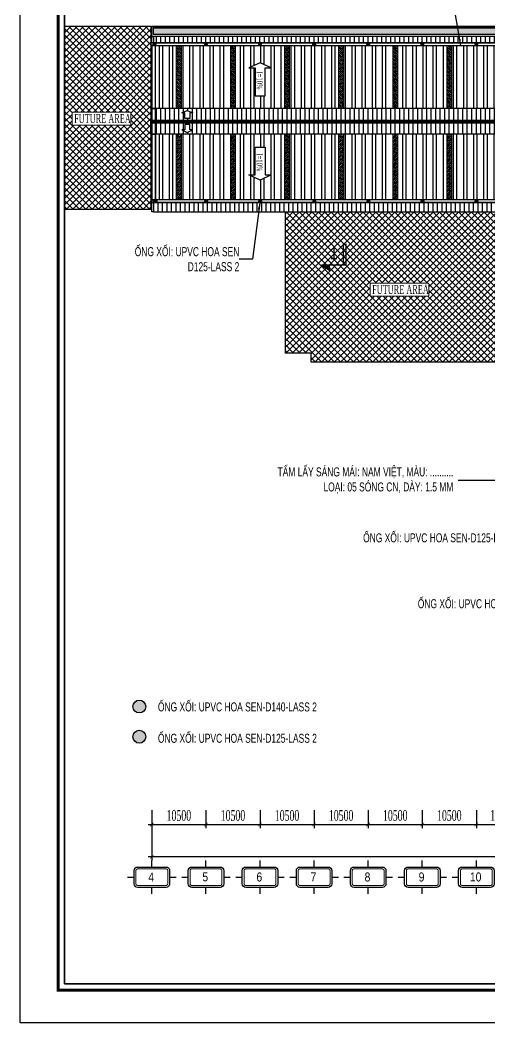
# Model space of a CAD drawing. Header units: inches. Extents: x 1359 to 46357, y -3807 to 191.
# Drawn here: x 22543.5 to 22673.8, y -1109.3 to -831 of the extents above; entities that cross this region are included whole.
import ezdxf
from ezdxf.enums import TextEntityAlignment as Align

# ---------------------------------------------------------------- set-up
doc = ezdxf.new("R2010")
doc.units = ezdxf.units.IN
doc.header["$MEASUREMENT"] = 0
doc.linetypes.add('CENTER2', pattern=[28.575, 19.05, -3.175, 3.175, -3.175])
for name, color, linetype in [('1', 1, 'Continuous'), ('2', 2, 'Continuous'), ('3', 3, 'Continuous'), ('7', 7, 'Continuous'), ('CAUTAO', 7, 'Continuous'), ('DIM', 8, 'Continuous'), ('flashing', 6, 'Continuous'), ('ROOFING', 4, 'Continuous')]:
    doc.layers.add(name, color=color, linetype=linetype)
doc.layers.add('250', color=250, linetype='Continuous', lineweight=9)
doc.layers.add('8', color=8, linetype='CENTER2', lineweight=13)
doc.styles.add('hx2', font='VHARIALN.TTF')
doc.styles.add('ST1', font='vntimeh.shx', dxfattribs={"width": 0.6})
doc.styles.add('ST1H', font='vnshxh.shx', dxfattribs={"width": 0.7})
doc.styles.add('ST4', font='VHARIALN.TTF')
doc.styles.add('vntimeh.shx', font='vntimeh.shx', dxfattribs={"width": 0.6})
doc.dimstyles.new('3', dxfattribs={"dimtxt": 3.5, "dimasz": 1.8, "dimexe": 1, "dimexo": 0, "dimgap": 1, "dimtad": 1, "dimdec": 0, "dimlfac": 3, "dimzin": 0, "dimdsep": 46, "dimtxsty": 'ST1H', "dimblk": 'OBLIQUE', "dimcen": 1, "dimdle": 1, "dimclrd": 8, "dimclre": 8, "dimclrt": 3, "dimadec": 0, "dimazin": 0, "dimtfac": 1, "dimtdec": 0, "dimtix": 1, "dimtofl": 0, "dimtmove": 1, "dimatfit": 3, "dimfxl": 0.18, "dimtfill": 1, "dimtolj": 1, "dimtzin": 0, "dimlwd": -1, "dimlwe": -1, "dimarcsym": 1})
doc.dimstyles.new('700', dxfattribs={"dimtxt": 3, "dimasz": 1, "dimexe": 1, "dimexo": 0, "dimgap": 1, "dimtad": 1, "dimdec": 0, "dimlfac": 700, "dimzin": 0, "dimdsep": 46, "dimtxsty": 'ST1', "dimblk": 'ARCHTICK', "dimcen": 1, "dimdle": 1, "dimclrd": 8, "dimclre": 8, "dimclrt": 3, "dimadec": 0, "dimazin": 0, "dimtfac": 1, "dimtdec": 0, "dimtofl": 0, "dimtmove": 0, "dimatfit": 3, "dimfxl": 0, "dimtfill": 1, "dimtolj": 1, "dimtzin": 0, "dimlwd": -1, "dimlwe": -1, "dimarcsym": 0})
pattern_1 = [(45, (6562.5346, 803.8429), (-0.88388348, 0.88388348), []), (135, (6562.5346, 803.8429), (-0.88388348, -0.88388348), [])]
pattern_2 = [(45, (6562.5346, 803.84288), (-0.265165043, 0.265165043), []), (180, (6562.7998, 803.8429), (-2e-16, -1.06066017), [0.53033009, -0.53033009]), (180, (6562.866, 803.9092), (-2e-16, -1.06066017), [0.53033009, -0.53033009]), (180, (6562.9323, 803.9755), (-2e-16, -1.06066017), [0.53033009, -0.53033009])]
pattern_3 = [(90, (6396.211, 0), (-2.8125, 4e-16), []), (90, (6397.1485, 0.9375), (-2.8125, 4e-16), [])]
pattern_4 = [(90, (6562.5346, 803.8429), (-1.25, 2e-16), [])]
pattern_5 = [(315, (6562.5346, -2522.20093), (-0.265165043, -0.265165043), []), (180, (6562.7998, -2522.2009), (-2e-16, 1.06066017), [0.53033009, -0.53033009]), (180, (6562.866, -2522.2672), (-2e-16, 1.06066017), [0.53033009, -0.53033009]), (180, (6562.9323, -2522.3335), (-2e-16, 1.06066017), [0.53033009, -0.53033009])]
pattern_6 = [(270, (6396.211, -1718.358), (-2.8125, -4e-16), []), (270, (6397.1485, -1719.2956), (-2.8125, -4e-16), [])]

# ---------------------------------------------------------------- blocks, each defined once
blk = doc.blocks.new('A2SBCVN-D')
at = {"layer": '2', "color": 157, "linetype": 'Continuous'}
blk.add_lwpolyline([(0, 420), (594, 420), (594, 0), (0, 0)], close=True, dxfattribs=at)
at = {"layer": '2', "color": 167, "linetype": 'Continuous', "const_width": 0.871}
blk.add_lwpolyline([(10.59, 9.07), (583.41, 9.07), (583.41, 410.93), (10.59, 410.93)], close=True, dxfattribs=at)
at = {"layer": '2', "color": 147, "linetype": 'Continuous'}
blk.add_lwpolyline([(12.33, 10.81), (581.67, 10.81), (581.67, 409.19), (12.33, 409.19)], close=True, dxfattribs=at)
at = {"layer": '3', "ltscale": 0.5, "style": 'ST4'}
for tag, p in [('TENBANVE', (551.34, 319.39)), ('STT', (569.26, 24.56))]:
    blk.add_attdef(tag, text='', height=3, dxfattribs=at).set_placement(p, align=Align.MIDDLE_CENTER)
blk = doc.blocks.new('_ArchTick')
at = {"color": 0, "linetype": 'ByBlock', "const_width": 0.15}
blk.add_lwpolyline([(-0.5, -0.5), (0.5, 0.5)], dxfattribs=at)
blk = doc.blocks.new('*D269')
at = {"layer": 'Defpoints', "color": 0, "ltscale": 5, "transparency": 16777216}
for p in [(22580.04, -1050.3), (23017.8, -1050.3), (22580.04, -1063.27)]:
    blk.add_point(p, dxfattribs=at)
at = {"layer": 'DIM', "color": 8, "linetype": 'Continuous', "ltscale": 5, "transparency": 16777216}
for p, q in [((22580.04, -1050.3), (22580.04, -1064.27)), ((23017.8, -1050.3), (23017.8, -1064.27)), ((23018.8, -1063.27), (22579.04, -1063.27))]:
    blk.add_line(p, q, dxfattribs=at)
at = {"layer": 'DIM', "color": 8, "ltscale": 5, "transparency": 16777216, "rotation": 180}
blk.add_blockref('_ArchTick', (22580.04, -1063.27), dxfattribs=at)
at = {"layer": 'DIM', "color": 8, "ltscale": 5, "transparency": 16777216}
blk.add_blockref('_ArchTick', (23017.8, -1063.27), dxfattribs=at)
at = {"layer": 'DIM', "color": 3, "ltscale": 5, "transparency": 16777216, "insert": (22798.92, -1060.77), "char_height": 3, "attachment_point": 5, "style": 'ST1', "bg_fill": 3, "box_fill_scale": 1.25, "bg_fill_color": 256, "bg_fill_true_color": 13158600, "bg_fill_transparency": 9800976}
blk.add_mtext('\\A1;306430', dxfattribs=at)
blk = doc.blocks.new('*D270')
at = {"layer": 'Defpoints', "color": 0, "ltscale": 5, "transparency": 16777216}
for p in [(22580.04, -1050.3), (22595.04, -1050.3), (22595.04, -1054.27)]:
    blk.add_point(p, dxfattribs=at)
at = {"layer": 'DIM', "color": 8, "linetype": 'Continuous', "ltscale": 5, "transparency": 16777216}
for p, q in [((22580.04, -1050.3), (22580.04, -1055.27)), ((22595.04, -1050.3), (22595.04, -1055.27)), ((22579.04, -1054.27), (22596.04, -1054.27))]:
    blk.add_line(p, q, dxfattribs=at)
at = {"layer": 'DIM', "color": 8, "ltscale": 5, "transparency": 16777216, "rotation": 180}
blk.add_blockref('_ArchTick', (22580.04, -1054.27), dxfattribs=at)
at = {"layer": 'DIM', "color": 8, "ltscale": 5, "transparency": 16777216}
blk.add_blockref('_ArchTick', (22595.04, -1054.27), dxfattribs=at)
at = {"layer": 'DIM', "color": 3, "ltscale": 5, "transparency": 16777216, "insert": (22587.54, -1051.77), "char_height": 3, "attachment_point": 5, "style": 'ST1', "bg_fill": 3, "box_fill_scale": 1.25, "bg_fill_color": 256, "bg_fill_true_color": 13158600, "bg_fill_transparency": 4980825}
blk.add_mtext('\\A1;10500', dxfattribs=at)
blk = doc.blocks.new('*D271')
at = {"layer": 'Defpoints', "color": 0, "ltscale": 5, "transparency": 16777216}
for p in [(22595.04, -1050.3), (22610.04, -1050.3), (22610.04, -1054.27)]:
    blk.add_point(p, dxfattribs=at)
at = {"layer": 'DIM', "color": 8, "linetype": 'Continuous', "ltscale": 5, "transparency": 16777216}
for p, q in [((22595.04, -1050.3), (22595.04, -1055.27)), ((22610.04, -1050.3), (22610.04, -1055.27)), ((22594.04, -1054.27), (22611.04, -1054.27))]:
    blk.add_line(p, q, dxfattribs=at)
at = {"layer": 'DIM', "color": 8, "ltscale": 5, "transparency": 16777216, "rotation": 180}
blk.add_blockref('_ArchTick', (22595.04, -1054.27), dxfattribs=at)
at = {"layer": 'DIM', "color": 8, "ltscale": 5, "transparency": 16777216}
blk.add_blockref('_ArchTick', (22610.04, -1054.27), dxfattribs=at)
at = {"layer": 'DIM', "color": 3, "ltscale": 5, "transparency": 16777216, "insert": (22602.54, -1051.77), "char_height": 3, "attachment_point": 5, "style": 'ST1', "bg_fill": 3, "box_fill_scale": 1.25, "bg_fill_color": 256, "bg_fill_true_color": 13158600, "bg_fill_transparency": 15923876}
blk.add_mtext('\\A1;10500', dxfattribs=at)
blk = doc.blocks.new('*D272')
at = {"layer": 'Defpoints', "color": 0, "ltscale": 5, "transparency": 16777216}
for p in [(22610.04, -1050.3), (22625.04, -1050.3), (22625.04, -1054.27)]:
    blk.add_point(p, dxfattribs=at)
at = {"layer": 'DIM', "color": 8, "linetype": 'Continuous', "ltscale": 5, "transparency": 16777216}
for p, q in [((22610.04, -1050.3), (22610.04, -1055.27)), ((22625.04, -1050.3), (22625.04, -1055.27)), ((22609.04, -1054.27), (22626.04, -1054.27))]:
    blk.add_line(p, q, dxfattribs=at)
at = {"layer": 'DIM', "color": 8, "ltscale": 5, "transparency": 16777216, "rotation": 180}
blk.add_blockref('_ArchTick', (22610.04, -1054.27), dxfattribs=at)
at = {"layer": 'DIM', "color": 8, "ltscale": 5, "transparency": 16777216}
blk.add_blockref('_ArchTick', (22625.04, -1054.27), dxfattribs=at)
at = {"layer": 'DIM', "color": 3, "ltscale": 5, "transparency": 16777216, "insert": (22617.54, -1051.77), "char_height": 3, "attachment_point": 5, "style": 'ST1', "bg_fill": 3, "box_fill_scale": 1.25, "bg_fill_color": 256, "bg_fill_true_color": 13158600, "bg_fill_transparency": 3745968}
blk.add_mtext('\\A1;10500', dxfattribs=at)
blk = doc.blocks.new('*D273')
at = {"layer": 'Defpoints', "color": 0, "ltscale": 5, "transparency": 16777216}
for p in [(22625.04, -1050.3), (22640.04, -1050.3), (22640.04, -1054.27)]:
    blk.add_point(p, dxfattribs=at)
at = {"layer": 'DIM', "color": 8, "linetype": 'Continuous', "ltscale": 5, "transparency": 16777216}
for p, q in [((22625.04, -1050.3), (22625.04, -1055.27)), ((22640.04, -1050.3), (22640.04, -1055.27)), ((22624.04, -1054.27), (22641.04, -1054.27))]:
    blk.add_line(p, q, dxfattribs=at)
at = {"layer": 'DIM', "color": 8, "ltscale": 5, "transparency": 16777216, "rotation": 180}
blk.add_blockref('_ArchTick', (22625.04, -1054.27), dxfattribs=at)
at = {"layer": 'DIM', "color": 8, "ltscale": 5, "transparency": 16777216}
blk.add_blockref('_ArchTick', (22640.04, -1054.27), dxfattribs=at)
at = {"layer": 'DIM', "color": 3, "ltscale": 5, "transparency": 16777216, "insert": (22632.54, -1051.77), "char_height": 3, "attachment_point": 5, "style": 'ST1', "bg_fill": 3, "box_fill_scale": 1.25, "bg_fill_color": 256, "bg_fill_true_color": 13158600, "bg_fill_transparency": 15923876}
blk.add_mtext('\\A1;10500', dxfattribs=at)
blk = doc.blocks.new('*D274')
at = {"layer": 'Defpoints', "color": 0, "ltscale": 5, "transparency": 16777216}
for p in [(22640.04, -1050.3), (22655.04, -1050.3), (22655.04, -1054.27)]:
    blk.add_point(p, dxfattribs=at)
at = {"layer": 'DIM', "color": 8, "linetype": 'Continuous', "ltscale": 5, "transparency": 16777216}
for p, q in [((22640.04, -1050.3), (22640.04, -1055.27)), ((22655.04, -1050.3), (22655.04, -1055.27)), ((22639.04, -1054.27), (22656.04, -1054.27))]:
    blk.add_line(p, q, dxfattribs=at)
at = {"layer": 'DIM', "color": 8, "ltscale": 5, "transparency": 16777216, "rotation": 180}
blk.add_blockref('_ArchTick', (22640.04, -1054.27), dxfattribs=at)
at = {"layer": 'DIM', "color": 8, "ltscale": 5, "transparency": 16777216}
blk.add_blockref('_ArchTick', (22655.04, -1054.27), dxfattribs=at)
at = {"layer": 'DIM', "color": 3, "ltscale": 5, "transparency": 16777216, "insert": (22647.54, -1051.77), "char_height": 3, "attachment_point": 5, "style": 'ST1', "bg_fill": 3, "box_fill_scale": 1.25, "bg_fill_color": 256, "bg_fill_true_color": 13158600, "bg_fill_transparency": 15923876}
blk.add_mtext('\\A1;10500', dxfattribs=at)
blk = doc.blocks.new('*D275')
at = {"layer": 'Defpoints', "color": 0, "ltscale": 5, "transparency": 16777216}
for p in [(22655.04, -1050.3), (22670.04, -1050.3), (22670.04, -1054.27)]:
    blk.add_point(p, dxfattribs=at)
at = {"layer": 'DIM', "color": 8, "linetype": 'Continuous', "ltscale": 5, "transparency": 16777216}
for p, q in [((22655.04, -1050.3), (22655.04, -1055.27)), ((22670.04, -1050.3), (22670.04, -1055.27)), ((22654.04, -1054.27), (22671.04, -1054.27))]:
    blk.add_line(p, q, dxfattribs=at)
at = {"layer": 'DIM', "color": 8, "ltscale": 5, "transparency": 16777216, "rotation": 180}
blk.add_blockref('_ArchTick', (22655.04, -1054.27), dxfattribs=at)
at = {"layer": 'DIM', "color": 8, "ltscale": 5, "transparency": 16777216}
blk.add_blockref('_ArchTick', (22670.04, -1054.27), dxfattribs=at)
at = {"layer": 'DIM', "color": 3, "ltscale": 5, "transparency": 16777216, "insert": (22662.54, -1051.77), "char_height": 3, "attachment_point": 5, "style": 'ST1', "bg_fill": 3, "box_fill_scale": 1.25, "bg_fill_color": 256, "bg_fill_true_color": 13158600, "bg_fill_transparency": 15923876}
blk.add_mtext('\\A1;10500', dxfattribs=at)
blk = doc.blocks.new('*D276')
at = {"layer": 'Defpoints', "color": 0, "ltscale": 5, "transparency": 16777216}
for p in [(22670.04, -1050.3), (22684.52, -1050.3), (22684.52, -1054.27)]:
    blk.add_point(p, dxfattribs=at)
at = {"layer": 'DIM', "color": 8, "linetype": 'Continuous', "ltscale": 5, "transparency": 16777216}
for p, q in [((22670.04, -1050.3), (22670.04, -1055.27)), ((22684.52, -1050.3), (22684.52, -1055.27)), ((22669.04, -1054.27), (22685.52, -1054.27))]:
    blk.add_line(p, q, dxfattribs=at)
at = {"layer": 'DIM', "color": 8, "ltscale": 5, "transparency": 16777216, "rotation": 180}
blk.add_blockref('_ArchTick', (22670.04, -1054.27), dxfattribs=at)
at = {"layer": 'DIM', "color": 8, "ltscale": 5, "transparency": 16777216}
blk.add_blockref('_ArchTick', (22684.52, -1054.27), dxfattribs=at)
at = {"layer": 'DIM', "color": 3, "ltscale": 5, "transparency": 16777216, "insert": (22677.28, -1051.77), "char_height": 3, "attachment_point": 5, "style": 'ST1', "bg_fill": 3, "box_fill_scale": 1.25, "bg_fill_color": 256, "bg_fill_true_color": 13158600, "bg_fill_transparency": 15923876}
blk.add_mtext('\\A1;10130', dxfattribs=at)
blk = doc.blocks.new('TENTRUC')
at = {"layer": '7'}
for p, q in [((0, 8.27), (0, 10.26)), ((-7.48, 5.13), (-5.48, 5.13)), ((5.48, 5.13), (7.48, 5.13)), ((0, 0), (0, 2))]:
    blk.add_line(p, q, dxfattribs=at)
blk.add_lwpolyline([(-4.36, 8.27), (4.36, 8.27, -0.414214), (5.48, 7.14), (5.48, 3.12, -0.414214), (4.36, 2), (-4.36, 2, -0.414214), (-5.48, 3.12), (-5.48, 7.14, -0.414214)], format="xyb", close=True, dxfattribs=at)
at = {"layer": '8', "ltscale": 15}
blk.add_lwpolyline([(-4.36, 7.68), (4.36, 7.68, -0.414214), (4.9, 7.14), (4.9, 3.12, -0.414214), (4.36, 2.58), (-4.36, 2.58, -0.414214), (-4.9, 3.12), (-4.9, 7.14, -0.414214)], format="xyb", close=True, dxfattribs=at)
at = {"style": 'hx2'}
blk.add_attdef('TR', text='', height=3, dxfattribs=at).set_placement((-0.22, 3.54), align=Align.CENTER)
blk = doc.blocks.new('MC')
at = {"layer": '2'}
h = blk.add_hatch(dxfattribs=at)
h.set_pattern_fill('ANSI31', color=256, style=0)
h.paths.add_polyline_path([(-113.47, 4283.2), (-115.93, 4283.2), (-113.47, 4279.14)])
for p, q in [((-102.86, 4291.26), (-113.47, 4291.26)), ((-113.47, 4291.26), (-113.47, 4279.14)), ((-102.86, 4290.02), (-113.47, 4290.02)), ((-113.47, 4279.14), (-115.93, 4283.2)), ((-115.93, 4283.2), (-113.47, 4283.2))]:
    blk.add_line(p, q, dxfattribs=at)
blk = doc.blocks.new('*U78')
at = {"layer": '2'}
h = blk.add_hatch(dxfattribs=at)
h.set_pattern_fill('ANSI31', color=256, scale=0.666667, angle=-90, style=0)
h.set_pattern_definition([(315, (-2846.55065, 14.311375), (0.058925565, 0.058925565), [])])
h.paths.add_polyline_path([(8.92, 89.96), (8.92, 91.6), (6.21, 89.96)])
for p, q in [((6.21, 89.96), (8.92, 91.6)), ((14.29, 89.96), (6.21, 89.96)), ((8.92, 91.6), (8.92, 89.96)), ((13.46, 82.88), (13.46, 89.96)), ((14.29, 82.88), (14.29, 89.96))]:
    blk.add_line(p, q, dxfattribs=at)
at = {"layer": '1', "xscale": -0.6666666666660603, "yscale": 0.6666666666660603, "zscale": 0.6666666666660603, "rotation": 270}
blk.add_blockref('MC', (-2846.55, 71.15), dxfattribs=at)
at = {"style": 'hx2'}
for tag, p in [('A', (10.34, 84.06)), ('B', (10.28, -2.55))]:
    blk.add_attdef(tag, text='', height=4, dxfattribs=at).set_placement(p, align=Align.CENTER)
blk = doc.blocks.new('_Oblique')
at = {"color": 0, "linetype": 'ByBlock', "lineweight": -2}
blk.add_line((-0.5, -0.5), (0.5, 0.5), dxfattribs=at)

msp = doc.modelspace()

# ---------------------------------------------------------------- hatches: boundary and pattern name
at = {"layer": '8'}
h = msp.add_hatch(dxfattribs=at)
h.set_pattern_fill('ANSI33', color=5, scale=6, angle=45)
h.set_pattern_definition([(90, (6562.5346, 803.8429), (-1.5, 2e-16), []), (90, (6563.2846, 804.5929), (-1.5, 2e-16), [0.75, -0.375])])
h.paths.add_polyline_path([(22580.5377, -833.2568), (22580.5377, -835.0936), (22865.6591, -835.0935), (22865.6591, -833.2568)])
at = {"layer": '8', "true_color": 0xf2780d}
h = msp.add_hatch(dxfattribs=at)
h.set_pattern_fill('CORK,_O', color=30, scale=3, angle=45)
h.set_pattern_definition(pattern_5)
h.paths.add_polyline_path([(22601.8305, -838.1078), (22603.2591, -838.1078), (22603.2591, -855.6076), (22601.8305, -855.6076)])
h.paths.add_polyline_path([(22586.8305, -838.1078), (22588.2591, -838.1078), (22588.2591, -855.6076), (22586.8305, -855.6076)])
h = msp.add_hatch(dxfattribs=at)
h.set_pattern_fill('CORK,_O', color=30, scale=3, angle=45)
h.set_pattern_definition(pattern_5)
h.paths.add_polyline_path([(22631.8305, -855.6076), (22633.2591, -855.6076), (22633.2591, -838.1078), (22631.8305, -838.1078)])
h.paths.add_polyline_path([(22616.8305, -838.1078), (22618.2591, -838.1078), (22618.2591, -855.6076), (22616.8305, -855.6076)])
h = msp.add_hatch(dxfattribs=at)
h.set_pattern_fill('CORK,_O', color=30, scale=3, angle=45)
h.set_pattern_definition(pattern_5)
h.paths.add_polyline_path([(22676.5662, -838.1078), (22677.9948, -838.1078), (22677.9948, -855.6076), (22676.5662, -855.6076)])
h.paths.add_polyline_path([(22661.8305, -838.1078), (22663.2591, -838.1078), (22663.2591, -855.6076), (22661.8305, -855.6076)])
h.paths.add_polyline_path([(22646.8305, -838.1078), (22648.2591, -838.1078), (22648.2591, -855.6076), (22646.8305, -855.6076)])
h = msp.add_hatch(dxfattribs=at)
h.set_pattern_fill('CORK,_O', color=30, scale=3, angle=45)
h.set_pattern_definition(pattern_2)
h.paths.add_polyline_path([(22601.8305, -880.965), (22603.2591, -880.965), (22603.2591, -862.7505), (22601.8305, -862.7505)])
h.paths.add_polyline_path([(22586.8305, -880.965), (22588.2591, -880.965), (22588.2591, -862.7505), (22586.8305, -862.7505)])
h = msp.add_hatch(dxfattribs=at)
h.set_pattern_fill('CORK,_O', color=30, scale=3, angle=45)
h.set_pattern_definition(pattern_2)
h.paths.add_polyline_path([(22631.8305, -862.7505), (22633.2591, -862.7505), (22633.2591, -880.965), (22631.8305, -880.965)])
h.paths.add_polyline_path([(22616.8305, -880.965), (22618.2591, -880.965), (22618.2591, -862.7505), (22616.8305, -862.7505)])
h = msp.add_hatch(dxfattribs=at)
h.set_pattern_fill('CORK,_O', color=30, scale=3, angle=45)
h.set_pattern_definition(pattern_2)
h.paths.add_polyline_path([(22676.5662, -880.965), (22677.9948, -880.965), (22677.9948, -862.7505), (22676.5662, -862.7505)])
h.paths.add_polyline_path([(22661.8305, -880.965), (22663.2591, -880.965), (22663.2591, -862.7505), (22661.8305, -862.7505)])
h.paths.add_polyline_path([(22646.8305, -880.965), (22648.2591, -880.965), (22648.2591, -862.7505), (22646.8305, -862.7505)])
at = {"layer": 'CAUTAO'}
h = msp.add_hatch(dxfattribs=at)
h.set_pattern_fill('ANSI37', color=8, scale=10, style=0)
h.set_pattern_definition(pattern_1)
h.paths.add_polyline_path([(22579.7766, -883.5864), (22555.8231, -883.5864), (22555.8231, -832.7509), (22579.7766, -832.7509)])
h.paths.add_polyline_path([(22557.9297, -856.5924), (22574.1773, -856.5924), (22574.1773, -860.2432), (22557.9297, -860.2432)], flags=16)
at = {"layer": 'CAUTAO', "true_color": 0x0f8a40}
h = msp.add_hatch(dxfattribs=at)
h.set_pattern_fill('ANSI31', color=116, angle=135, style=0)
h.set_pattern_definition([(180, (6562.53459, 803.84288), (-3e-17, -0.125), [])])
h.paths.add_polyline_path([(22580.5377, -832.7509), (22865.6591, -832.7509), (22865.6591, -833.2568), (22580.5377, -833.2568)])
at = {"layer": 'CAUTAO'}
h = msp.add_hatch(dxfattribs=at)
h.set_pattern_fill('ANSI31', color=3, scale=10, angle=45, style=0)
h.set_pattern_definition(pattern_4)
h.paths.add_polyline_path([(23017.331, -837.3935), (23017.331, -835.5936), (22580.5228, -835.5936), (22580.5228, -837.3935)])
h = msp.add_hatch(dxfattribs=at)
h.set_pattern_fill('ANSI31', color=3, scale=10, angle=45, style=0)
h.set_pattern_definition(pattern_4)
h.paths.add_polyline_path([(22982.512, -856.8297), (22984.0653, -856.1196), (22985.623, -856.8297), (22984.7576, -856.8297), (22984.7576, -858.3281), (22983.373, -858.3281), (22983.373, -856.8297)], flags=16)
h.paths.add_polyline_path([(22867.1641, -856.8297), (22866.2987, -856.8297), (22866.2987, -858.3281), (22864.914, -858.3281), (22864.914, -856.8297), (22864.053, -856.8297), (22865.6063, -856.1196)], flags=16)
h.paths.add_polyline_path([(22710.5666, -856.8297), (22709.7012, -856.8297), (22709.7012, -858.3281), (22708.3166, -858.3281), (22708.3166, -856.8297), (22707.4556, -856.8297), (22709.0089, -856.1196)], flags=16)
h.paths.add_polyline_path([(22591.4214, -856.8297), (22590.556, -856.8297), (22590.556, -858.3281), (22589.1713, -858.3281), (22589.1713, -856.8297), (22588.3103, -856.8297), (22589.8637, -856.1196)], flags=16)
h.paths.add_polyline_path([(22982.512, -861.5284), (22983.373, -861.5284), (22983.373, -860.03), (22984.7576, -860.03), (22984.7576, -861.5284), (22985.623, -861.5284), (22984.0653, -862.2385)], flags=16)
h.paths.add_polyline_path([(22867.1641, -861.5284), (22865.6063, -862.2385), (22864.053, -861.5284), (22864.914, -861.5284), (22864.914, -860.03), (22866.2987, -860.03), (22866.2987, -861.5284)], flags=16)
h.paths.add_polyline_path([(22710.5666, -861.5284), (22709.0089, -862.2385), (22707.4556, -861.5284), (22708.3166, -861.5284), (22708.3166, -860.03), (22709.7012, -860.03), (22709.7012, -861.5284)], flags=16)
h.paths.add_polyline_path([(22591.4214, -861.5284), (22589.8637, -862.2385), (22588.3103, -861.5284), (22589.1713, -861.5284), (22589.1713, -860.03), (22590.556, -860.03), (22590.556, -861.5284)], flags=16)
h.paths.add_polyline_path([(22799.3019, -858.8219), (22799.3019, -855.6076), (22580.787, -855.6076), (22580.787, -858.8219)])
h.paths.add_polyline_path([(22814.1591, -855.6076), (22814.1591, -858.8219), (23007.1795, -858.8219), (23007.1795, -855.6076)])
h.paths.add_polyline_path([(22814.1591, -859.5362), (22814.1591, -862.7505), (23007.1795, -862.7505), (23007.1795, -859.5362)])
h.paths.add_polyline_path([(22799.3019, -862.7505), (22799.3019, -859.5362), (22580.787, -859.5362), (22580.787, -862.7505)])
h = msp.add_hatch(dxfattribs=at)
h.set_pattern_fill('ANSI31', color=3, scale=10, angle=45, style=0)
h.set_pattern_definition([(90, (6563.0199, 803.1286), (-1.25, 2e-16), [])])
h.paths.add_polyline_path([(22581.0153, -881.6793), (22581.0153, -884.3007), (22684.9872, -884.3007), (22684.9872, -881.6793)])
h = msp.add_hatch(dxfattribs=at)
h.set_pattern_fill('ANSI37', color=8, scale=10, style=0)
h.set_pattern_definition(pattern_1)
h.paths.add_polyline_path([(22617.0623, -884.3007), (22684.2593, -884.3007), (22684.248, -925.9793), (22624.1909, -925.9793), (22624.1903, -923.465), (22617.0623, -923.4667)])
h.paths.add_polyline_path([(22656.6231, -907.6644, 0.41421356), (22656.8231, -907.4644), (22656.8231, -904.2135, 0.41421356), (22656.6231, -904.0135), (22640.7755, -904.0135, 0.41421356), (22640.5755, -904.2135), (22640.5755, -907.4644, 0.41421356), (22640.7755, -907.6644)], flags=16)
at = {"layer": 'flashing', "true_color": 0x0e38f1}
h = msp.add_hatch(color=160, dxfattribs=at)
edge = h.paths.add_edge_path()
edge.add_arc((22580.7826, -837.7507), 0.3571, 0, 360)
h = msp.add_hatch(color=160, dxfattribs=at)
edge = h.paths.add_edge_path()
edge.add_arc((22595.0448, -837.7507), 0.3571, 0, 360)
h = msp.add_hatch(color=160, dxfattribs=at)
edge = h.paths.add_edge_path()
edge.add_arc((22610.0448, -837.7507), 0.3571, 0, 360)
h = msp.add_hatch(color=160, dxfattribs=at)
edge = h.paths.add_edge_path()
edge.add_arc((22625.0448, -837.7507), 0.3571, 0, 360)
h = msp.add_hatch(color=160, dxfattribs=at)
edge = h.paths.add_edge_path()
edge.add_arc((22640.0448, -837.7507), 0.3571, 0, 360)
h = msp.add_hatch(color=160, dxfattribs=at)
edge = h.paths.add_edge_path()
edge.add_arc((22655.0448, -837.7507), 0.3571, 0, 360)
h = msp.add_hatch(color=160, dxfattribs=at)
edge = h.paths.add_edge_path()
edge.add_arc((22670.0448, -837.7507), 0.3571, 0, 360)
h = msp.add_hatch(color=160, dxfattribs=at)
edge = h.paths.add_edge_path()
edge.add_arc((22581.0521, -881.3221), 0.3571, 0, 360)
h = msp.add_hatch(color=160, dxfattribs=at)
edge = h.paths.add_edge_path()
edge.add_arc((22595.0983, -881.3221), 0.3571, 0, 360)
h = msp.add_hatch(color=160, dxfattribs=at)
edge = h.paths.add_edge_path()
edge.add_arc((22610.0983, -881.3221), 0.3571, 0, 360)
at = {"layer": 'flashing', "true_color": 0xfb043e}
h = msp.add_hatch(color=240, dxfattribs=at)
edge = h.paths.add_edge_path()
edge.add_arc((22625.0983, -881.3221), 0.3571, 0, 360)
h = msp.add_hatch(color=240, dxfattribs=at)
edge = h.paths.add_edge_path()
edge.add_arc((22640.0983, -881.3221), 0.3571, 0, 360)
h = msp.add_hatch(color=240, dxfattribs=at)
edge = h.paths.add_edge_path()
edge.add_arc((22655.0983, -881.3221), 0.3571, 0, 360)
h = msp.add_hatch(color=240, dxfattribs=at)
edge = h.paths.add_edge_path()
edge.add_arc((22670.0983, -881.3221), 0.3571, 0, 360)
h = msp.add_hatch(color=240, dxfattribs=at)
edge = h.paths.add_edge_path()
edge.add_arc((22576.5558, -1021.5439), 1.7857, 0, 360)
at = {"layer": 'flashing', "true_color": 0x0e38f1}
h = msp.add_hatch(color=160, dxfattribs=at)
edge = h.paths.add_edge_path()
edge.add_arc((22576.5558, -1029.9243), 1.7857, 0, 360)
at = {"layer": 'ROOFING'}
h = msp.add_hatch(dxfattribs=at)
h.set_pattern_fill('ANSI32', color=256, scale=7.5, angle=45, style=0)
h.set_pattern_definition(pattern_6)
h.paths.add_polyline_path([(22601.8305, -838.1078), (22588.2591, -838.1078), (22588.2591, -855.6071), (22601.8305, -855.6072)])
h.paths.add_polyline_path([(22586.8305, -838.1078), (22581.0552, -838.1078), (22581.0552, -855.6071), (22586.8305, -855.6071)])
h.paths.add_polyline_path([(22581.0552, -837.3935), (22581.3368, -837.3935), (22581.0552, -837.3931)])
h = msp.add_hatch(dxfattribs=at)
h.set_pattern_fill('ANSI32', color=256, scale=7.5, angle=45, style=0)
h.set_pattern_definition(pattern_6)
h.paths.add_polyline_path([(22611.4294, -844.3453), (22613.1515, -844.3453), (22610.0448, -842.9251), (22606.9294, -844.3453), (22608.6602, -844.3453), (22608.6602, -852.0516), (22611.4294, -852.0516)], flags=16)
h.paths.add_polyline_path([(22611.1838, -850.3831), (22611.1838, -845.2322), (22608.6915, -845.2322), (22608.6915, -850.3831)], flags=8)
h.paths.add_polyline_path([(22616.8305, -838.1078), (22603.2591, -838.1078), (22603.2591, -855.6072), (22616.8305, -855.6072)])
h = msp.add_hatch(dxfattribs=at)
h.set_pattern_fill('ANSI32', color=256, scale=7.5, angle=45, style=0)
h.set_pattern_definition(pattern_6)
h.paths.add_polyline_path([(22631.8305, -838.1078), (22618.2591, -838.1078), (22618.2591, -855.6072), (22631.8305, -855.6072)])
h.paths.add_polyline_path([(22646.8305, -838.1078), (22633.2591, -838.1078), (22633.2591, -855.6072), (22646.8305, -855.6072)])
h = msp.add_hatch(dxfattribs=at)
h.set_pattern_fill('ANSI32', color=256, scale=7.5, angle=45, style=0)
h.set_pattern_definition(pattern_6)
h.paths.add_polyline_path([(22661.8305, -838.1078), (22648.2591, -838.1078), (22648.2591, -855.6072), (22661.8305, -855.6072)])
h.paths.add_polyline_path([(22676.5662, -838.1078), (22663.2591, -838.1078), (22663.2591, -855.6072), (22676.5662, -855.6072)])
h.paths.add_polyline_path([(22684.5019, -838.1078), (22677.9948, -838.1078), (22677.9948, -855.6072), (22692.0698, -855.6073), (22692.0698, -838.1074), (22684.5019, -838.1074)])
h = msp.add_hatch(dxfattribs=at)
h.set_pattern_fill('ANSI32', color=256, scale=7.5, angle=45, style=0)
h.set_pattern_definition(pattern_3)
h.paths.add_polyline_path([(22601.8305, -862.7509), (22588.2591, -862.7509), (22588.2591, -880.9532), (22601.8305, -880.9309)])
h.paths.add_polyline_path([(22586.8305, -862.7509), (22581.0552, -862.7509), (22581.0552, -880.965), (22586.8305, -880.9555)])
h = msp.add_hatch(dxfattribs=at)
h.set_pattern_fill('ANSI32', color=256, scale=7.5, angle=45, style=0)
h.set_pattern_definition(pattern_3)
h.paths.add_polyline_path([(22616.8305, -862.7509), (22603.2591, -862.7509), (22603.2591, -880.9285), (22616.8305, -880.9063)])
h.paths.add_polyline_path([(22611.4294, -874.0127), (22613.1515, -874.0127), (22610.0448, -875.433), (22606.9294, -874.0127), (22608.6602, -874.0127), (22608.6602, -866.3065), (22611.4294, -866.3065)], flags=16)
h.paths.add_polyline_path([(22611.1838, -867.975), (22611.1838, -873.1258), (22608.6915, -873.1258), (22608.6915, -867.975)], flags=8)
h = msp.add_hatch(dxfattribs=at)
h.set_pattern_fill('ANSI32', color=256, scale=7.5, angle=45, style=0)
h.set_pattern_definition(pattern_3)
h.paths.add_polyline_path([(22631.8305, -862.7509), (22618.2591, -862.7509), (22618.2591, -880.9039), (22631.8305, -880.8817)])
h.paths.add_polyline_path([(22633.2591, -880.8793), (22646.8305, -880.8571), (22646.8305, -862.7508), (22633.2591, -862.7509)])
h = msp.add_hatch(dxfattribs=at)
h.set_pattern_fill('ANSI32', color=256, scale=7.5, angle=45, style=0)
h.set_pattern_definition(pattern_3)
h.paths.add_polyline_path([(22661.8305, -862.7508), (22648.2591, -862.7508), (22648.2591, -880.8547), (22661.8305, -880.8325)])
h.paths.add_polyline_path([(22663.2591, -880.8301), (22676.5662, -880.8083), (22676.5662, -862.7508), (22663.2591, -862.7508)])
h.paths.add_polyline_path([(22677.9948, -880.806), (22684.5019, -880.7953), (22684.5019, -880.2507), (22692.0698, -880.2507), (22692.0698, -862.7508), (22677.9948, -862.7508)])

# ---------------------------------------------------------------- linework, layer by layer
at = {"color": 8}
msp.add_lwpolyline([(22581.0552, -862.7509), (22581.0521, -880.965), (23016.8058, -880.2502), (23016.8058, -859.5362), (23008.4244, -859.5362), (23008.4244, -862.7505), (22581.0552, -862.7509)], dxfattribs=at)
at = {"layer": '250', "color": 1}
for points in [[(22558.1297, -856.5924), (22573.9773, -856.5924, -0.41421356), (22574.1773, -856.7924), (22574.1773, -860.0432, -0.41421356), (22573.9773, -860.2432), (22558.1297, -860.2432, -0.41421356), (22557.9297, -860.0432), (22557.9297, -856.7924, -0.41421356)], [(22640.7755, -904.0135), (22656.6231, -904.0135, -0.41421356), (22656.8231, -904.2135), (22656.8231, -907.4644, -0.41421356), (22656.6231, -907.6644), (22640.7755, -907.6644, -0.41421356), (22640.5755, -907.4644), (22640.5755, -904.2135, -0.41421356)]]:
    msp.add_lwpolyline(points, format="xyb", close=True, dxfattribs=at)
at = {"layer": '7', "ltscale": 5}
msp.add_line((23017.8162, -835.5936, 0), (22580.0448, -835.5936, 0), dxfattribs=at)
at = {"layer": '7', "color": 6}
msp.add_line((22579.7766, -859.179, 0), (23017.8162, -859.179, 0), dxfattribs=at)
at = {"layer": '7', "color": 6, "elevation": 0}
for points in [[(22866.1591, -835.5935), (22580.0377, -835.5936), (22580.0377, -832.7509), (22866.1591, -832.7509)], [(22580.0375, -835.5936), (22580.5228, -835.5936), (22580.5228, -837.3935), (22580.0375, -837.3935)], [(22580.0448, -880.965), (22580.5301, -880.965), (22580.5301, -884.3007), (22580.0448, -884.3007)]]:
    msp.add_lwpolyline(points, close=True, dxfattribs=at)
msp.add_lwpolyline([(22865.6591, -832.7509), (22865.6591, -835.0935), (22580.5377, -835.0936), (22580.5377, -832.7509)], dxfattribs=at)
at = {"layer": '7', "color": 6}
for points in [[(22580.0448, -855.6076), (22581.0552, -855.6076), (22581.0552, -838.1078), (22580.0448, -838.1078)], [(22580.0448, -858.8219), (22581.0552, -858.8219), (22581.0552, -855.6076), (22580.0448, -855.6076)], [(22579.7766, -858.8219), (23007.8019, -858.8219), (23007.8019, -859.5362), (22579.7766, -859.5362)], [(22580.0448, -862.7505), (22581.0552, -862.7505), (22581.0552, -859.5362), (22580.0448, -859.5362)], [(22580.0448, -880.965), (22581.0552, -880.965), (22581.0552, -862.7509), (22580.0448, -862.7509)]]:
    msp.add_lwpolyline(points, close=True, dxfattribs=at)
at = {"layer": '8', "color": 30, "true_color": 0xf2780d, "elevation": 0}
for points in [[(22586.8305, -838.1078), (22588.2591, -838.1078), (22588.2591, -855.6076), (22586.8305, -855.6076)], [(22601.8305, -838.1078), (22603.2591, -838.1078), (22603.2591, -855.6076), (22601.8305, -855.6076)], [(22616.8305, -838.1078), (22618.2591, -838.1078), (22618.2591, -855.6076), (22616.8305, -855.6076)], [(22631.8305, -855.6076), (22633.2591, -855.6076), (22633.2591, -838.1078), (22631.8305, -838.1078)], [(22646.8305, -838.1078), (22648.2591, -838.1078), (22648.2591, -855.6076), (22646.8305, -855.6076)], [(22661.8305, -838.1078), (22663.2591, -838.1078), (22663.2591, -855.6076), (22661.8305, -855.6076)], [(22586.8305, -880.965), (22588.2591, -880.965), (22588.2591, -862.7505), (22586.8305, -862.7505)], [(22601.8305, -880.965), (22603.2591, -880.965), (22603.2591, -862.7505), (22601.8305, -862.7505)], [(22616.8305, -880.965), (22618.2591, -880.965), (22618.2591, -862.7505), (22616.8305, -862.7505)], [(22631.8305, -880.965), (22633.2591, -880.965), (22633.2591, -862.7505), (22631.8305, -862.7505)], [(22631.8305, -862.7505), (22633.2591, -862.7505), (22633.2591, -880.965), (22631.8305, -880.965)], [(22646.8305, -880.965), (22648.2591, -880.965), (22648.2591, -862.7505), (22646.8305, -862.7505)], [(22661.8305, -880.965), (22663.2591, -880.965), (22663.2591, -862.7505), (22661.8305, -862.7505)]]:
    msp.add_lwpolyline(points, close=True, dxfattribs=at)
at = {"layer": 'CAUTAO', "color": 8, "elevation": 0}
msp.add_lwpolyline([(22579.7766, -883.5864), (22555.8231, -883.5864), (22555.8231, -832.7509), (22579.7766, -832.7509)], close=True, dxfattribs=at)
at = {"layer": 'CAUTAO', "color": 116, "true_color": 0x0f8a40, "elevation": 0}
msp.add_lwpolyline([(22580.5377, -832.7509), (22865.6591, -832.7509), (22865.6591, -833.2568), (22580.5377, -833.2568)], close=True, dxfattribs=at)
at = {"layer": 'CAUTAO', "color": 3, "elevation": 0}
msp.add_lwpolyline([(22580.5228, -837.3935), (23017.8162, -837.3935), (23017.8162, -835.5936), (22580.5228, -835.5936)], close=True, dxfattribs=at)
at = {"layer": 'CAUTAO', "color": 3}
for points in [[(22610.0448, -842.9251), (22606.9294, -844.3453), (22608.6602, -844.3453), (22608.6602, -852.0516), (22611.4294, -852.0516), (22611.4294, -844.3453), (22613.1515, -844.3453), (22610.0448, -842.9251)], [(22589.8637, -856.1196), (22591.4214, -856.8297), (22590.556, -856.8297), (22590.556, -858.3281), (22589.1713, -858.3281), (22589.1713, -856.8297), (22588.3103, -856.8297), (22589.8637, -856.1196)], [(22589.8637, -862.2385), (22591.4214, -861.5284), (22590.556, -861.5284), (22590.556, -860.03), (22589.1713, -860.03), (22589.1713, -861.5284), (22588.3103, -861.5284), (22589.8637, -862.2385)], [(22610.0448, -875.433), (22606.9294, -874.0127), (22608.6602, -874.0127), (22608.6602, -866.3065), (22611.4294, -866.3065), (22611.4294, -874.0127), (22613.1515, -874.0127), (22610.0448, -875.433)]]:
    msp.add_lwpolyline(points, dxfattribs=at)
at = {"layer": 'CAUTAO', "color": 8, "elevation": 0}
msp.add_lwpolyline([(22617.0623, -884.3007), (22684.2593, -884.3007), (22684.248, -925.9793), (22624.1909, -925.9793), (22624.1903, -923.465), (22617.0623, -923.4667), (22617.0623, -884.3007)], dxfattribs=at)
at = {"layer": 'flashing', "color": 240, "true_color": 0xf90627, "elevation": 0}
msp.add_lwpolyline([(22579.7766, -838.1078), (23017.8162, -838.1078), (23017.8162, -837.3935), (22579.7766, -837.3935)], close=True, dxfattribs=at)
at = {"layer": 'flashing', "color": 8}
for points in [[(23007.1795, -855.6076), (22579.7766, -855.6076), (22579.7766, -858.8219), (23007.1795, -858.8219)], [(23007.1795, -862.7505), (22579.7766, -862.7505), (22579.7766, -859.5362), (23007.1795, -859.5362)], [(22580.5301, -884.3007), (22684.0167, -884.3007), (22684.0167, -881.6793), (22580.5301, -881.6793)]]:
    msp.add_lwpolyline(points, close=True, dxfattribs=at)
at = {"layer": 'flashing', "color": 240, "true_color": 0xf90627}
msp.add_lwpolyline([(22580.0448, -881.6793), (22684.5019, -881.6793), (22684.5019, -880.965), (22580.0448, -880.965)], close=True, dxfattribs=at)
at = {"layer": 'flashing', "color": 160, "true_color": 0x0e38f1}
for centre, radius in [((22580.7826, -837.7507), 0.3571), ((22595.0448, -837.7507), 0.3571), ((22610.0448, -837.7507), 0.3571), ((22625.0448, -837.7507), 0.3571), ((22640.0448, -837.7507), 0.3571), ((22655.0448, -837.7507), 0.3571), ((22670.0448, -837.7507), 0.3571), ((22581.0521, -881.3221), 0.3571), ((22595.0983, -881.3221), 0.3571), ((22610.0983, -881.3221), 0.3571), ((22576.5558, -1029.9243), 1.7857)]:
    msp.add_circle(centre, radius, dxfattribs=at)
at = {"layer": 'flashing', "color": 240, "true_color": 0xfb043e}
for centre, radius in [((22625.0983, -881.3221), 0.3571), ((22640.0983, -881.3221), 0.3571), ((22655.0983, -881.3221), 0.3571), ((22670.0983, -881.3221), 0.3571), ((22576.5558, -1021.5439), 1.7857)]:
    msp.add_circle(centre, radius, dxfattribs=at)

# ---------------------------------------------------------------- block references
at = {"xscale": 0.8400000000001455, "yscale": 0.8400000000001455, "zscale": 0.8400000000001455}
msp.add_blockref('*U78', (22621.831, -895.287), dxfattribs=at).add_auto_attribs({'B': '1', 'A': '1'})
at = {"layer": '2'}
msp.add_blockref('A2SBCVN-D', (22543.492, -1109.3405), dxfattribs=at)

# ---------------------------------------------------------------- texts
at = {"layer": '250', "color": 1, "style": 'vntimeh.shx', "width": 0.6}
for p in [(22558.4961, -859.6182), (22641.1418, -907.0393)]:
    msp.add_text('future area', height=2.5, dxfattribs=at).set_placement(p)
at = {"layer": 'CAUTAO', "color": 3, "char_height": 1.66156, "attachment_point": 5, "rotation": 270, "style": 'vntimeh.shx'}
for insert in [(22609.9376, -847.8077), (22609.9376, -870.5504)]:
    msp.add_mtext('\\A1;i=10%', dxfattribs=dict(at, insert=insert))

# ---------------------------------------------------------------- leaders
at = {"color": 9}
for points in [[(22665.7322, -838.1078), (22660.9373, -810.2819), (22649.4449, -810.2819)], [(22693.4984, -917.7407, 0), (22687.4898, -958.7895, 0), (22663.6645, -958.7895, 0)]]:
    msp.add_leader(points, dimstyle='3', override={"dimgap": 1, "dimtad": 0}, dxfattribs=at)

# ---------------------------------------------------------------- next in the draw order: dimensions: what is measured, and where the dimension line sits
at = {"layer": 'DIM', "ltscale": 5}
dim = msp.add_linear_dim(base=(22580.0448, -1063.2747), p1=(23017.8019, -1050.3019), p2=(22580.0448, -1050.3019), dimstyle='700', override={"dimlfac": 700}, dxfattribs=at)
dim.commit()
dim.dimension.update_dxf_attribs({"geometry": '*D269', "text_midpoint": (22798.9234, -1060.7747)})

# ---------------------------------------------------------------- next in the draw order: block references
at = {"layer": 'DIM'}
ref = msp.add_blockref('TENTRUC', (22580.0448, -1073.5132), dxfattribs=dict(at, xscale=0.9000000000232831, yscale=0.8999999999941792, zscale=0.8999999999999999))
ref.add_attrib('TR', '4', dxfattribs={"layer": '0', "color": 3, "height": 2.5, "style": 'hx2'}).set_placement((22579.8501, -1070.1152), align=Align.CENTER)
ref = msp.add_blockref('TENTRUC', (22595.0448, -1073.5132), dxfattribs=dict(at, xscale=0.9000000000232831, yscale=0.8999999999941792, zscale=0.8999999999999999))
ref.add_attrib('TR', '5', dxfattribs={"layer": '0', "color": 3, "height": 2.5, "style": 'hx2'}).set_placement((22594.8501, -1070.0385), align=Align.CENTER)
ref = msp.add_blockref('TENTRUC', (22610.0448, -1073.5132), dxfattribs=dict(at, xscale=0.9000000000232831, yscale=0.8999999999941792, zscale=0.8999999999999999))
ref.add_attrib('TR', '6', dxfattribs={"layer": '0', "color": 3, "height": 2.5, "style": 'hx2'}).set_placement((22609.8501, -1070.0828), align=Align.CENTER)
ref = msp.add_blockref('TENTRUC', (22625.0448, -1073.5132), dxfattribs=dict(at, xscale=0.9000000000232831, yscale=0.8999999999941792, zscale=0.8999999999999999))
ref.add_attrib('TR', '7', dxfattribs={"layer": '0', "color": 3, "height": 2.5, "style": 'hx2'}).set_placement((22624.8501, -1070.0828), align=Align.CENTER)
ref = msp.add_blockref('TENTRUC', (22640.0448, -1073.5132), dxfattribs=dict(at, xscale=0.9000000000232831, yscale=0.8999999999941792, zscale=0.8999999999999999))
ref.add_attrib('TR', '8', dxfattribs={"layer": '0', "color": 3, "height": 2.5, "style": 'hx2'}).set_placement((22639.8501, -1070.0828), align=Align.CENTER)
ref = msp.add_blockref('TENTRUC', (22655.0448, -1073.5132), dxfattribs=dict(at, xscale=0.9000000000232831, yscale=0.8999999999941792, zscale=0.8999999999999999))
ref.add_attrib('TR', '9', dxfattribs={"layer": '0', "color": 3, "height": 2.5, "style": 'hx2'}).set_placement((22654.8501, -1070.0828), align=Align.CENTER)
ref = msp.add_blockref('TENTRUC', (22670.0448, -1073.5132), dxfattribs=dict(at, xscale=0.9000000000232831, yscale=0.8999999999941792, zscale=0.8999999999999999))
ref.add_attrib('TR', '10', dxfattribs={"layer": '0', "color": 3, "height": 2.5, "style": 'hx2'}).set_placement((22669.8501, -1070.0828), align=Align.CENTER)

# ---------------------------------------------------------------- next in the draw order: dimensions: what is measured, and where the dimension line sits
at = {"layer": 'DIM', "ltscale": 5}
dim = msp.add_linear_dim(base=(22595.0448, -1054.2747), p1=(22580.0448, -1050.3019), p2=(22595.0448, -1050.3019), dimstyle='700', override={"dimlfac": 700}, dxfattribs=at)
dim.commit()
dim.dimension.update_dxf_attribs({"geometry": '*D270', "text_midpoint": (22587.5448, -1051.7747)})

# ---------------------------------------------------------------- next in the draw order: dimensions: what is measured, and where the dimension line sits
dim = msp.add_linear_dim(base=(22610.0448, -1054.2747), p1=(22595.0448, -1050.3019), p2=(22610.0448, -1050.3019), dimstyle='700', override={"dimlfac": 700}, dxfattribs=at)
dim.commit()
dim.dimension.update_dxf_attribs({"geometry": '*D271', "text_midpoint": (22602.5448, -1051.7747)})

# ---------------------------------------------------------------- next in the draw order: dimensions: what is measured, and where the dimension line sits
dim = msp.add_linear_dim(base=(22625.0448, -1054.2747), p1=(22610.0448, -1050.3019), p2=(22625.0448, -1050.3019), dimstyle='700', override={"dimlfac": 700}, dxfattribs=at)
dim.commit()
dim.dimension.update_dxf_attribs({"geometry": '*D272', "text_midpoint": (22617.5448, -1051.7747)})

# ---------------------------------------------------------------- next in the draw order: dimensions: what is measured, and where the dimension line sits
dim = msp.add_linear_dim(base=(22640.0448, -1054.2747), p1=(22625.0448, -1050.3019), p2=(22640.0448, -1050.3019), dimstyle='700', override={"dimlfac": 700}, dxfattribs=at)
dim.commit()
dim.dimension.update_dxf_attribs({"geometry": '*D273', "text_midpoint": (22632.5448, -1051.7747)})

# ---------------------------------------------------------------- next in the draw order: dimensions: what is measured, and where the dimension line sits
dim = msp.add_linear_dim(base=(22655.0448, -1054.2747), p1=(22640.0448, -1050.3019), p2=(22655.0448, -1050.3019), dimstyle='700', override={"dimlfac": 700}, dxfattribs=at)
dim.commit()
dim.dimension.update_dxf_attribs({"geometry": '*D274', "text_midpoint": (22647.5448, -1051.7747)})

# ---------------------------------------------------------------- next in the draw order: dimensions: what is measured, and where the dimension line sits
dim = msp.add_linear_dim(base=(22670.0448, -1054.2747), p1=(22655.0448, -1050.3019), p2=(22670.0448, -1050.3019), dimstyle='700', override={"dimlfac": 700}, dxfattribs=at)
dim.commit()
dim.dimension.update_dxf_attribs({"geometry": '*D275', "text_midpoint": (22662.5448, -1051.7747)})

# ---------------------------------------------------------------- next in the draw order: dimensions: what is measured, and where the dimension line sits
dim = msp.add_linear_dim(base=(22684.5162, -1054.2747), p1=(22670.0448, -1050.3019), p2=(22684.5162, -1050.3019), dimstyle='700', override={"dimlfac": 700}, dxfattribs=at)
dim.commit()
dim.dimension.update_dxf_attribs({"geometry": '*D276', "text_midpoint": (22677.2805, -1051.7747)})

# ---------------------------------------------------------------- next in the draw order: linework, layer by layer
at = {"layer": 'CAUTAO', "color": 8}
msp.add_lwpolyline([(22555.8231, -700.1506), (23064.5121, -700.1506), (23064.5121, -1098.5305), (22555.8231, -1098.5305)], close=True, dxfattribs=at)

# ---------------------------------------------------------------- next in the draw order: texts
at = {"layer": '3', "insert": (22663.6645, -958.7895, 0), "char_height": 2.5, "attachment_point": 6, "style": 'ST1H', "bg_fill": 2}
msp.add_mtext('\\A1;tÊm lÊy s¸ng m¸i: nam viÖt, mµu: ..........\\Plo¹i: 05 sãng cn, dµy: 1.5 mm', dxfattribs=at)
at = {"layer": 'flashing', "color": 160, "true_color": 0x0e38f1, "char_height": 2.5, "style": 'ST1H', "bg_fill": 2}
for s, insert, attachment_point in [('\\A1;èng xèi: Upvc HOA SEN\\Pd125-LASS 2', (22604.294, -897.4169, 0), 6), ('\\A1;èng xèi: Upvc HOA SEN-d125-LASS 2', (22682.7213, -974.7392), 6), ('\\A1;èng xèi: Upvc HOA SEN-d125-LASS 2', (22581.7247, -1030.3658), 4)]:
    msp.add_mtext(s, dxfattribs=dict(at, insert=insert, attachment_point=attachment_point))
at = {"layer": 'flashing', "color": 240, "true_color": 0xfb043e, "char_height": 2.5, "style": 'ST1H', "bg_fill": 2}
for insert, attachment_point in [((22697.8864, -993.0237), 6), ((22581.7247, -1021.6601), 4)]:
    msp.add_mtext('\\A1;èng xèi: Upvc HOA SEN-d140-LASS 2', dxfattribs=dict(at, insert=insert, attachment_point=attachment_point))

# ---------------------------------------------------------------- next in the draw order: leaders
at = {"color": 9}
msp.add_leader([(22609.9612, -881.7908, 0), (22607.9664, -897.4169, 0), (22604.294, -897.4169, 0)], dimstyle='3', override={"dimgap": 1, "dimtad": 0}, dxfattribs=at)

doc.saveas('drawing.dxf')
